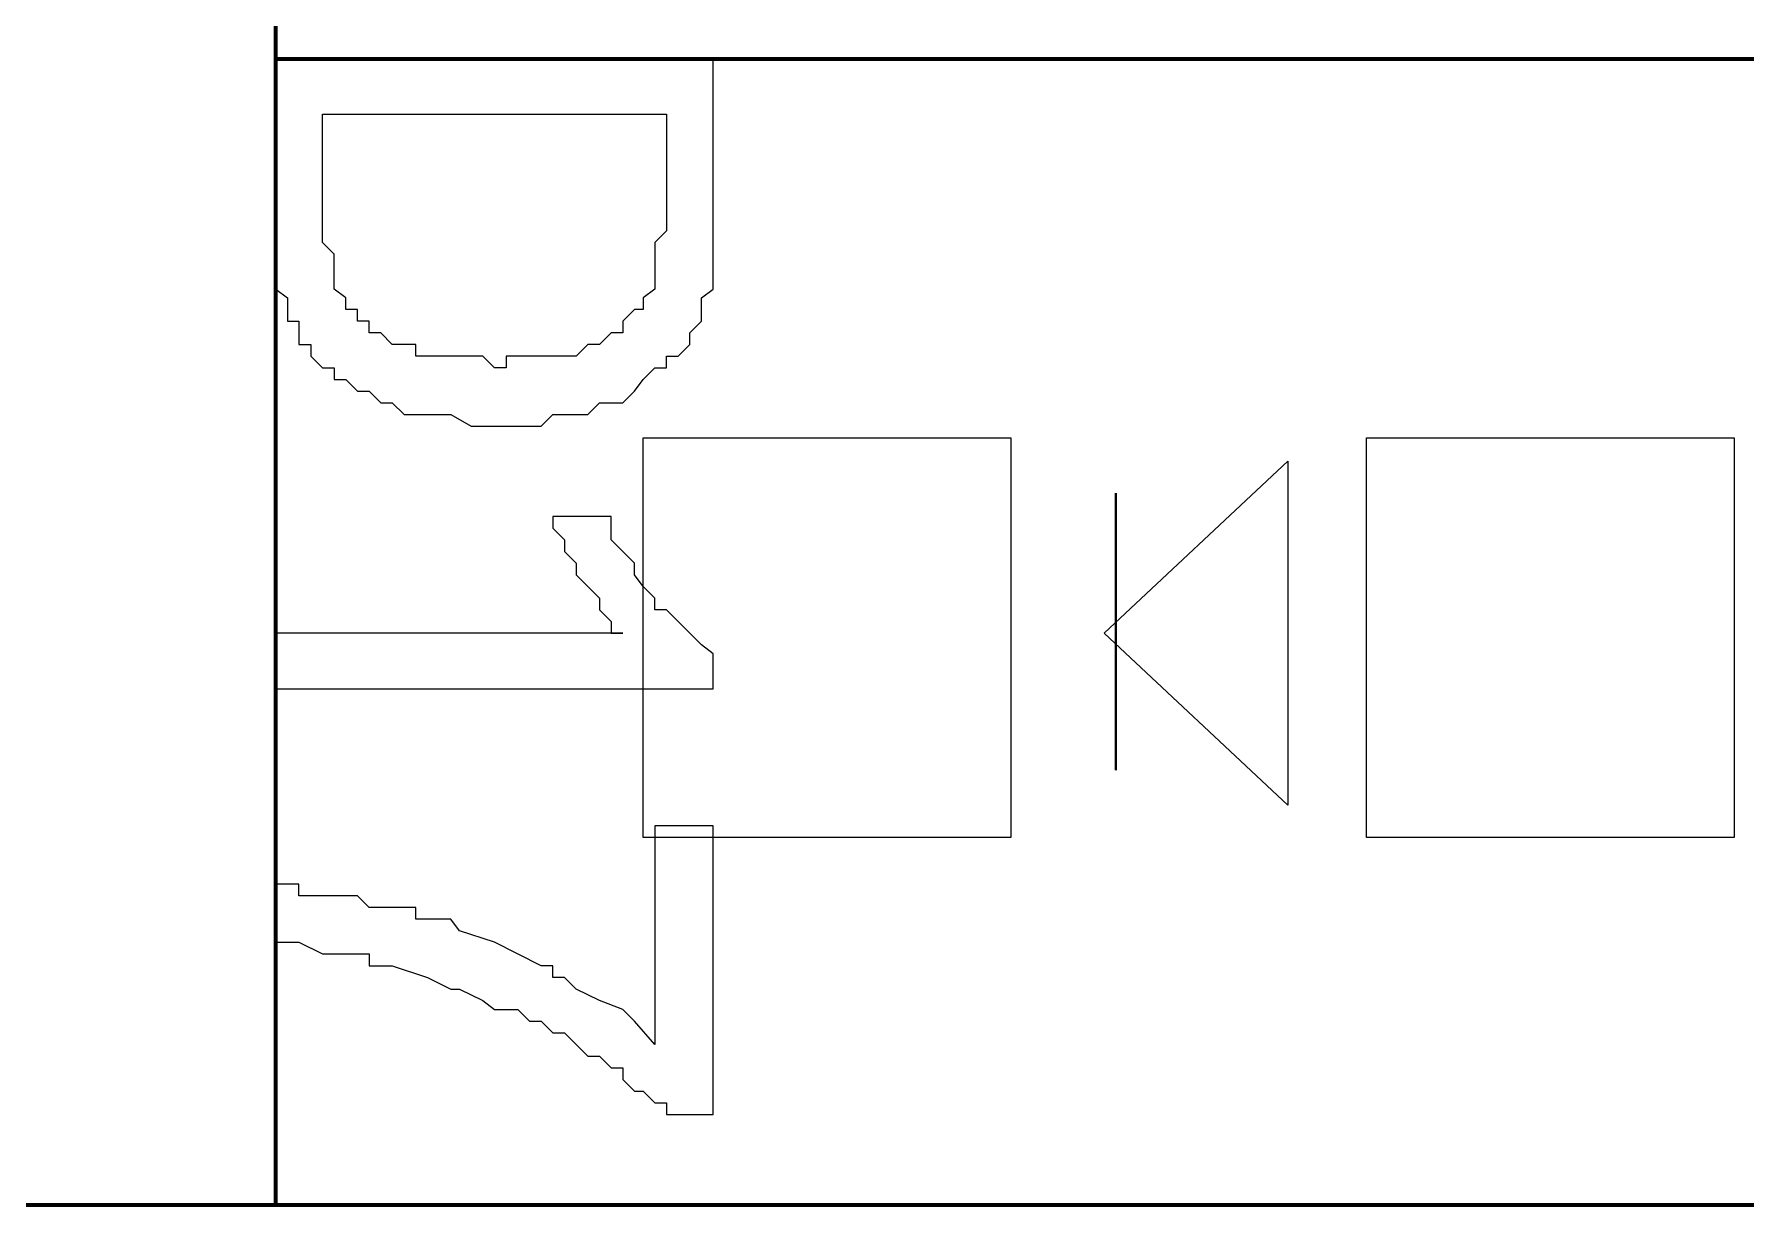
# Model space of a CAD drawing. Header units: millimetres. Extents: x -109 to -14.2, y -107.5 to -24.7.
# Drawn here: x -47.143 to -43.356, y -91.504 to -88.913 of the extents above; entities that cross this region are included whole.
import ezdxf

# ---------------------------------------------------------------- set-up
doc = ezdxf.new("R2010")
doc.units = ezdxf.units.MM
doc.header["$MEASUREMENT"] = 0
doc.layers.add('layer 1', color=7, linetype='Continuous')

msp = doc.modelspace()

# ---------------------------------------------------------------- linework, layer by layer
at = {"layer": 'layer 1', "color": 0, "lineweight": 80}
for points in [[(-46.6086, -91.5042), (-46.6086, -91.5042), (-46.6086, -40.7152), (-46.6086, -40.7152)], [(-46.6086, -88.9679), (-46.6086, -88.9679), (-37.9674, -88.9679), (-37.9674, -88.9679)], [(-49.1449, -91.5042), (-49.1449, -91.5042), (-46.6087, -91.5042), (-46.6087, -91.5042)], [(-46.6086, -91.5042), (-46.6086, -91.5042), (-37.9674, -91.5042), (-37.9674, -91.5042)]]:
    msp.add_open_spline(points, degree=3, dxfattribs=at)
at = {"layer": 'layer 1', "color": 0}
for points, knots in [([(-46.6086, -88.9679), (-46.6086, -88.9679), (-45.6406, -88.9679), (-45.6406, -88.9679), (-45.6406, -88.9679), (-45.6406, -88.9679), (-45.6406, -89.2971), (-45.6406, -89.2971), (-45.6406, -89.2971), (-45.6406, -89.3487), (-45.6406, -89.4003), (-45.6406, -89.452), (-45.6406, -89.452), (-45.6406, -89.452), (-45.6406, -89.4777), (-45.6406, -89.4777), (-45.6406, -89.4777), (-45.6406, -89.4777), (-45.6664, -89.4971), (-45.6664, -89.4971), (-45.6664, -89.4971), (-45.6664, -89.4971), (-45.6664, -89.5488), (-45.6664, -89.5488), (-45.6664, -89.5488), (-45.6664, -89.5488), (-45.6922, -89.5745), (-45.6922, -89.5745), (-45.6922, -89.5745), (-45.6922, -89.5745), (-45.6922, -89.6004), (-45.6922, -89.6004), (-45.6922, -89.6004), (-45.6922, -89.6004), (-45.718, -89.6262), (-45.718, -89.6262), (-45.718, -89.6262), (-45.718, -89.6262), (-45.7438, -89.6262), (-45.7438, -89.6262), (-45.7438, -89.6262), (-45.7438, -89.6262), (-45.7438, -89.652), (-45.7438, -89.652), (-45.7438, -89.652), (-45.7438, -89.652), (-45.7696, -89.652), (-45.7696, -89.652), (-45.7696, -89.652), (-45.7696, -89.652), (-45.7954, -89.6778), (-45.7954, -89.6778), (-45.7954, -89.6778), (-45.7954, -89.6778), (-45.8148, -89.7036), (-45.8148, -89.7036), (-45.8148, -89.7036), (-45.8148, -89.7036), (-45.8406, -89.7294), (-45.8406, -89.7294), (-45.8406, -89.7294), (-45.8406, -89.7294), (-45.8922, -89.7294), (-45.8922, -89.7294), (-45.8922, -89.7294), (-45.8922, -89.7294), (-45.9181, -89.7553), (-45.9181, -89.7553), (-45.9181, -89.7553), (-45.9181, -89.7553), (-45.9955, -89.7553), (-45.9955, -89.7553), (-45.9955, -89.7553), (-45.9955, -89.7553), (-46.0213, -89.7811), (-46.0213, -89.7811), (-46.0213, -89.7811), (-46.0213, -89.7811), (-46.1762, -89.7811), (-46.1762, -89.7811), (-46.1762, -89.7811), (-46.1762, -89.7811), (-46.2214, -89.7553), (-46.2214, -89.7553), (-46.2214, -89.7553), (-46.2214, -89.7553), (-46.3246, -89.7553), (-46.3246, -89.7553), (-46.3246, -89.7553), (-46.3246, -89.7553), (-46.3505, -89.7294), (-46.3505, -89.7294), (-46.3505, -89.7294), (-46.3505, -89.7294), (-46.3763, -89.7294), (-46.3763, -89.7294), (-46.3763, -89.7294), (-46.3763, -89.7294), (-46.4021, -89.7036), (-46.4021, -89.7036), (-46.4021, -89.7036), (-46.4021, -89.7036), (-46.4279, -89.7036), (-46.4279, -89.7036), (-46.4279, -89.7036), (-46.4279, -89.7036), (-46.4537, -89.6778), (-46.4537, -89.6778), (-46.4537, -89.6778), (-46.4537, -89.6778), (-46.4795, -89.6778), (-46.4795, -89.6778), (-46.4795, -89.6778), (-46.4795, -89.6778), (-46.4795, -89.652), (-46.4795, -89.652), (-46.4795, -89.652), (-46.4795, -89.652), (-46.5053, -89.652), (-46.5053, -89.652), (-46.5053, -89.652), (-46.5053, -89.652), (-46.5311, -89.6262), (-46.5311, -89.6262), (-46.5311, -89.6262), (-46.5311, -89.6262), (-46.5311, -89.6004), (-46.5311, -89.6004), (-46.5311, -89.6004), (-46.5311, -89.6004), (-46.557, -89.6004), (-46.557, -89.6004), (-46.557, -89.6004), (-46.557, -89.6004), (-46.557, -89.5488), (-46.557, -89.5488), (-46.557, -89.5488), (-46.557, -89.5488), (-46.5828, -89.5488), (-46.5828, -89.5488), (-46.5828, -89.5488), (-46.5828, -89.5488), (-46.5828, -89.4971), (-46.5828, -89.4971), (-46.5828, -89.4971), (-46.5828, -89.4971), (-46.6086, -89.4777), (-46.6086, -89.4777), (-46.6086, -89.4777), (-46.6086, -89.4777), (-46.6086, -89.3229), (-46.6086, -89.3229), (-46.6086, -89.3229), (-46.6086, -89.3229), (-46.6086, -88.9679), (-46.6086, -88.9679)], [0, 0, 0, 0, 0.025, 0.025, 0.025, 0.025, 0.05, 0.05, 0.05, 0.05, 0.075, 0.075, 0.075, 0.075, 0.1, 0.1, 0.1, 0.1, 0.125, 0.125, 0.125, 0.125, 0.15, 0.15, 0.15, 0.15, 0.175, 0.175, 0.175, 0.175, 0.2, 0.2, 0.2, 0.2, 0.225, 0.225, 0.225, 0.225, 0.25, 0.25, 0.25, 0.25, 0.275, 0.275, 0.275, 0.275, 0.3, 0.3, 0.3, 0.3, 0.325, 0.325, 0.325, 0.325, 0.35, 0.35, 0.35, 0.35, 0.375, 0.375, 0.375, 0.375, 0.4, 0.4, 0.4, 0.4, 0.425, 0.425, 0.425, 0.425, 0.45, 0.45, 0.45, 0.45, 0.475, 0.475, 0.475, 0.475, 0.5, 0.5, 0.5, 0.5, 0.525, 0.525, 0.525, 0.525, 0.55, 0.55, 0.55, 0.55, 0.575, 0.575, 0.575, 0.575, 0.6, 0.6, 0.6, 0.6, 0.625, 0.625, 0.625, 0.625, 0.65, 0.65, 0.65, 0.65, 0.675, 0.675, 0.675, 0.675, 0.7, 0.7, 0.7, 0.7, 0.725, 0.725, 0.725, 0.725, 0.75, 0.75, 0.75, 0.75, 0.775, 0.775, 0.775, 0.775, 0.8, 0.8, 0.8, 0.8, 0.825, 0.825, 0.825, 0.825, 0.85, 0.85, 0.85, 0.85, 0.875, 0.875, 0.875, 0.875, 0.9, 0.9, 0.9, 0.9, 0.925, 0.925, 0.925, 0.925, 0.95, 0.95, 0.95, 0.95, 1, 1, 1, 1]), ([(-46.5053, -89.0905), (-46.5053, -89.0905), (-46.5053, -89.3745), (-46.5053, -89.3745), (-46.5053, -89.3745), (-46.5053, -89.3745), (-46.4795, -89.4003), (-46.4795, -89.4003), (-46.4795, -89.4003), (-46.4795, -89.4003), (-46.4795, -89.4777), (-46.4795, -89.4777), (-46.4795, -89.4777), (-46.4795, -89.4777), (-46.4537, -89.4971), (-46.4537, -89.4971), (-46.4537, -89.4971), (-46.4537, -89.4971), (-46.4537, -89.5229), (-46.4537, -89.5229), (-46.4537, -89.5229), (-46.4537, -89.5229), (-46.4279, -89.5229), (-46.4279, -89.5229), (-46.4279, -89.5229), (-46.4279, -89.5229), (-46.4279, -89.5488), (-46.4279, -89.5488), (-46.4279, -89.5488), (-46.4279, -89.5488), (-46.4021, -89.5488), (-46.4021, -89.5488), (-46.4021, -89.5488), (-46.4021, -89.5488), (-46.4021, -89.5745), (-46.4021, -89.5745), (-46.4021, -89.5745), (-46.4021, -89.5745), (-46.3763, -89.5745), (-46.3763, -89.5745), (-46.3763, -89.5745), (-46.3763, -89.5745), (-46.3505, -89.6004), (-46.3505, -89.6004), (-46.3505, -89.6004), (-46.3505, -89.6004), (-46.2988, -89.6004), (-46.2988, -89.6004), (-46.2988, -89.6004), (-46.2988, -89.6004), (-46.2988, -89.6262), (-46.2988, -89.6262), (-46.2988, -89.6262), (-46.2988, -89.6262), (-46.1504, -89.6262), (-46.1504, -89.6262), (-46.1504, -89.6262), (-46.1504, -89.6262), (-46.1246, -89.652), (-46.1246, -89.652), (-46.1246, -89.652), (-46.1246, -89.652), (-46.0988, -89.652), (-46.0988, -89.652), (-46.0988, -89.652), (-46.0988, -89.652), (-46.0988, -89.6262), (-46.0988, -89.6262), (-46.0988, -89.6262), (-46.0988, -89.6262), (-45.9439, -89.6262), (-45.9439, -89.6262), (-45.9439, -89.6262), (-45.9439, -89.6262), (-45.9181, -89.6004), (-45.9181, -89.6004), (-45.9181, -89.6004), (-45.9181, -89.6004), (-45.8922, -89.6004), (-45.8922, -89.6004), (-45.8922, -89.6004), (-45.8922, -89.6004), (-45.8664, -89.5745), (-45.8664, -89.5745), (-45.8664, -89.5745), (-45.8664, -89.5745), (-45.8406, -89.5745), (-45.8406, -89.5745), (-45.8406, -89.5745), (-45.8406, -89.5745), (-45.8406, -89.5488), (-45.8406, -89.5488), (-45.8406, -89.5488), (-45.8406, -89.5488), (-45.8148, -89.5229), (-45.8148, -89.5229), (-45.8148, -89.5229), (-45.8148, -89.5229), (-45.7954, -89.5229), (-45.7954, -89.5229), (-45.7954, -89.5229), (-45.7954, -89.5229), (-45.7954, -89.4971), (-45.7954, -89.4971), (-45.7954, -89.4971), (-45.7954, -89.4971), (-45.7696, -89.4777), (-45.7696, -89.4777), (-45.7696, -89.4777), (-45.7696, -89.4777), (-45.7696, -89.3745), (-45.7696, -89.3745), (-45.7696, -89.3745), (-45.7696, -89.3745), (-45.7438, -89.3487), (-45.7438, -89.3487), (-45.7438, -89.3487), (-45.7438, -89.3487), (-45.7438, -89.0905), (-45.7438, -89.0905), (-45.7438, -89.0905), (-45.7438, -89.0905), (-46.5053, -89.0905), (-46.5053, -89.0905)], [0, 0, 0, 0, 0.03125, 0.03125, 0.03125, 0.03125, 0.0625, 0.0625, 0.0625, 0.0625, 0.09375, 0.09375, 0.09375, 0.09375, 0.125, 0.125, 0.125, 0.125, 0.15625, 0.15625, 0.15625, 0.15625, 0.1875, 0.1875, 0.1875, 0.1875, 0.21875, 0.21875, 0.21875, 0.21875, 0.25, 0.25, 0.25, 0.25, 0.28125, 0.28125, 0.28125, 0.28125, 0.3125, 0.3125, 0.3125, 0.3125, 0.34375, 0.34375, 0.34375, 0.34375, 0.375, 0.375, 0.375, 0.375, 0.40625, 0.40625, 0.40625, 0.40625, 0.4375, 0.4375, 0.4375, 0.4375, 0.46875, 0.46875, 0.46875, 0.46875, 0.5, 0.5, 0.5, 0.5, 0.53125, 0.53125, 0.53125, 0.53125, 0.5625, 0.5625, 0.5625, 0.5625, 0.59375, 0.59375, 0.59375, 0.59375, 0.625, 0.625, 0.625, 0.625, 0.65625, 0.65625, 0.65625, 0.65625, 0.6875, 0.6875, 0.6875, 0.6875, 0.71875, 0.71875, 0.71875, 0.71875, 0.75, 0.75, 0.75, 0.75, 0.78125, 0.78125, 0.78125, 0.78125, 0.8125, 0.8125, 0.8125, 0.8125, 0.84375, 0.84375, 0.84375, 0.84375, 0.875, 0.875, 0.875, 0.875, 0.90625, 0.90625, 0.90625, 0.90625, 0.9375, 0.9375, 0.9375, 0.9375, 1, 1, 1, 1]), ([(-45.7954, -89.8069), (-45.7954, -89.8069), (-45.7954, -90.691), (-45.7954, -90.691), (-45.7954, -90.691), (-45.7954, -90.691), (-44.9823, -90.691), (-44.9823, -90.691), (-44.9823, -90.691), (-44.9823, -90.691), (-44.9823, -89.8069), (-44.9823, -89.8069), (-44.9823, -89.8069), (-44.9823, -89.8069), (-45.7954, -89.8069), (-45.7954, -89.8069)], [0, 0, 0, 0, 0.2, 0.2, 0.2, 0.2, 0.4, 0.4, 0.4, 0.4, 0.6, 0.6, 0.6, 0.6, 1, 1, 1, 1]), ([(-44.195, -89.8069), (-44.195, -89.8069), (-44.195, -90.691), (-44.195, -90.691), (-44.195, -90.691), (-44.195, -90.691), (-43.3818, -90.691), (-43.3818, -90.691), (-43.3818, -90.691), (-43.3818, -90.691), (-43.3818, -89.8069), (-43.3818, -89.8069), (-43.3818, -89.8069), (-43.3818, -89.8069), (-44.195, -89.8069), (-44.195, -89.8069)], [0, 0, 0, 0, 0.2, 0.2, 0.2, 0.2, 0.4, 0.4, 0.4, 0.4, 0.6, 0.6, 0.6, 0.6, 1, 1, 1, 1]), ([(-44.3692, -89.8585), (-44.3692, -89.8585), (-44.7758, -90.2393), (-44.7758, -90.2393), (-44.7758, -90.2393), (-44.7758, -90.2393), (-44.3692, -90.62), (-44.3692, -90.62), (-44.3692, -90.62), (-44.3692, -90.62), (-44.3692, -89.8585), (-44.3692, -89.8585)], [0, 0, 0, 0, 0.25, 0.25, 0.25, 0.25, 0.5, 0.5, 0.5, 0.5, 1, 1, 1, 1]), ([(-46.6086, -90.3619), (-46.6086, -90.3619), (-46.6086, -90.2393), (-46.6086, -90.2393), (-46.6086, -90.2393), (-46.6086, -90.2393), (-45.8406, -90.2393), (-45.8406, -90.2393), (-45.8406, -90.2393), (-45.8406, -90.2393), (-45.8664, -90.2393), (-45.8664, -90.2393), (-45.8664, -90.2393), (-45.8664, -90.2393), (-45.8664, -90.2134), (-45.8664, -90.2134), (-45.8664, -90.2134), (-45.8664, -90.2134), (-45.8922, -90.1876), (-45.8922, -90.1876), (-45.8922, -90.1876), (-45.8922, -90.1876), (-45.8922, -90.1618), (-45.8922, -90.1618), (-45.8922, -90.1618), (-45.8922, -90.1618), (-45.9439, -90.1102), (-45.9439, -90.1102), (-45.9439, -90.1102), (-45.9439, -90.1102), (-45.9439, -90.0844), (-45.9439, -90.0844), (-45.9439, -90.0844), (-45.9439, -90.0844), (-45.9697, -90.0586), (-45.9697, -90.0586), (-45.9697, -90.0586), (-45.9697, -90.0586), (-45.9697, -90.0328), (-45.9697, -90.0328), (-45.9697, -90.0328), (-45.9697, -90.0328), (-45.9955, -90.0069), (-45.9955, -90.0069), (-45.9955, -90.0069), (-45.9955, -90.0069), (-45.9955, -89.9811), (-45.9955, -89.9811), (-45.9955, -89.9811), (-45.9955, -89.9811), (-45.8664, -89.9811), (-45.8664, -89.9811), (-45.8664, -89.9811), (-45.8664, -89.9811), (-45.8664, -90.0328), (-45.8664, -90.0328), (-45.8664, -90.0328), (-45.8664, -90.0328), (-45.8148, -90.0844), (-45.8148, -90.0844), (-45.8148, -90.0844), (-45.8148, -90.0844), (-45.8148, -90.1102), (-45.8148, -90.1102), (-45.8148, -90.1102), (-45.8148, -90.1102), (-45.7954, -90.136), (-45.7954, -90.136), (-45.7954, -90.136), (-45.7954, -90.136), (-45.7696, -90.1618), (-45.7696, -90.1618), (-45.7696, -90.1618), (-45.7696, -90.1618), (-45.7696, -90.1876), (-45.7696, -90.1876), (-45.7696, -90.1876), (-45.7696, -90.1876), (-45.7438, -90.1876), (-45.7438, -90.1876), (-45.7438, -90.1876), (-45.7438, -90.1876), (-45.6664, -90.2651), (-45.6664, -90.2651), (-45.6664, -90.2651), (-45.6664, -90.2651), (-45.6406, -90.2845), (-45.6406, -90.2845), (-45.6406, -90.2845), (-45.6406, -90.2845), (-45.6406, -90.3619), (-45.6406, -90.3619), (-45.6406, -90.3619), (-45.6406, -90.3619), (-46.6086, -90.3619), (-46.6086, -90.3619)], [0, 0, 0, 0, 0.04, 0.04, 0.04, 0.04, 0.08, 0.08, 0.08, 0.08, 0.12, 0.12, 0.12, 0.12, 0.16, 0.16, 0.16, 0.16, 0.2, 0.2, 0.2, 0.2, 0.24, 0.24, 0.24, 0.24, 0.28, 0.28, 0.28, 0.28, 0.32, 0.32, 0.32, 0.32, 0.36, 0.36, 0.36, 0.36, 0.4, 0.4, 0.4, 0.4, 0.44, 0.44, 0.44, 0.44, 0.48, 0.48, 0.48, 0.48, 0.52, 0.52, 0.52, 0.52, 0.56, 0.56, 0.56, 0.56, 0.6, 0.6, 0.6, 0.6, 0.64, 0.64, 0.64, 0.64, 0.68, 0.68, 0.68, 0.68, 0.72, 0.72, 0.72, 0.72, 0.76, 0.76, 0.76, 0.76, 0.8, 0.8, 0.8, 0.8, 0.84, 0.84, 0.84, 0.84, 0.88, 0.88, 0.88, 0.88, 0.92, 0.92, 0.92, 0.92, 1, 1, 1, 1]), ([(-45.7696, -90.6652), (-45.7696, -90.6652), (-45.6406, -90.6652), (-45.6406, -90.6652), (-45.6406, -90.6652), (-45.6406, -90.6652), (-45.6406, -91.3041), (-45.6406, -91.3041), (-45.6406, -91.3041), (-45.6406, -91.3041), (-45.7438, -91.3041), (-45.7438, -91.3041), (-45.7438, -91.3041), (-45.7438, -91.3041), (-45.7438, -91.2783), (-45.7438, -91.2783), (-45.7438, -91.2783), (-45.7438, -91.2783), (-45.7696, -91.2783), (-45.7696, -91.2783), (-45.7696, -91.2783), (-45.7696, -91.2783), (-45.7954, -91.2525), (-45.7954, -91.2525), (-45.7954, -91.2525), (-45.7954, -91.2525), (-45.8148, -91.2525), (-45.8148, -91.2525), (-45.8148, -91.2525), (-45.8148, -91.2525), (-45.8406, -91.2266), (-45.8406, -91.2266), (-45.8406, -91.2266), (-45.8406, -91.2266), (-45.8406, -91.2008), (-45.8406, -91.2008), (-45.8406, -91.2008), (-45.8406, -91.2008), (-45.8664, -91.2008), (-45.8664, -91.2008), (-45.8664, -91.2008), (-45.8664, -91.2008), (-45.8922, -91.175), (-45.8922, -91.175), (-45.8922, -91.175), (-45.8922, -91.175), (-45.9181, -91.175), (-45.9181, -91.175), (-45.9181, -91.175), (-45.9181, -91.175), (-45.9697, -91.1234), (-45.9697, -91.1234), (-45.9697, -91.1234), (-45.9697, -91.1234), (-45.9955, -91.1234), (-45.9955, -91.1234), (-45.9955, -91.1234), (-45.9955, -91.1234), (-46.0213, -91.0976), (-46.0213, -91.0976), (-46.0213, -91.0976), (-46.0213, -91.0976), (-46.0471, -91.0976), (-46.0471, -91.0976), (-46.0471, -91.0976), (-46.0471, -91.0976), (-46.0729, -91.0718), (-46.0729, -91.0718), (-46.0729, -91.0718), (-46.0729, -91.0718), (-46.1246, -91.0718), (-46.1246, -91.0718), (-46.1246, -91.0718), (-46.1246, -91.0718), (-46.1504, -91.0524), (-46.1504, -91.0524), (-46.1504, -91.0524), (-46.1504, -91.0524), (-46.202, -91.0266), (-46.202, -91.0266), (-46.202, -91.0266), (-46.202, -91.0266), (-46.2214, -91.0266), (-46.2214, -91.0266), (-46.2214, -91.0266), (-46.2214, -91.0266), (-46.273, -91.0008), (-46.273, -91.0008), (-46.273, -91.0008), (-46.273, -91.0008), (-46.3505, -90.975), (-46.3505, -90.975), (-46.3505, -90.975), (-46.3505, -90.975), (-46.4021, -90.975), (-46.4021, -90.975), (-46.4021, -90.975), (-46.4021, -90.975), (-46.4021, -90.9491), (-46.4021, -90.9491), (-46.4021, -90.9491), (-46.4021, -90.9491), (-46.5053, -90.9491), (-46.5053, -90.9491), (-46.5053, -90.9491), (-46.5053, -90.9491), (-46.557, -90.9233), (-46.557, -90.9233), (-46.557, -90.9233), (-46.557, -90.9233), (-46.6086, -90.9233), (-46.6086, -90.9233), (-46.6086, -90.9233), (-46.6086, -90.9233), (-46.6086, -90.7943), (-46.6086, -90.7943), (-46.6086, -90.7943), (-46.6086, -90.7943), (-46.557, -90.7943), (-46.557, -90.7943), (-46.557, -90.7943), (-46.557, -90.7943), (-46.557, -90.8201), (-46.557, -90.8201), (-46.557, -90.8201), (-46.557, -90.8201), (-46.4279, -90.8201), (-46.4279, -90.8201), (-46.4279, -90.8201), (-46.4279, -90.8201), (-46.4021, -90.8459), (-46.4021, -90.8459), (-46.4021, -90.8459), (-46.4021, -90.8459), (-46.2988, -90.8459), (-46.2988, -90.8459), (-46.2988, -90.8459), (-46.2988, -90.8459), (-46.2988, -90.8717), (-46.2988, -90.8717), (-46.2988, -90.8717), (-46.2988, -90.8717), (-46.2214, -90.8717), (-46.2214, -90.8717), (-46.2214, -90.8717), (-46.2214, -90.8717), (-46.202, -90.8975), (-46.202, -90.8975), (-46.202, -90.8975), (-46.202, -90.8975), (-46.1246, -90.9233), (-46.1246, -90.9233), (-46.1246, -90.9233), (-46.1246, -90.9233), (-46.0213, -90.975), (-46.0213, -90.975), (-46.0213, -90.975), (-46.0213, -90.975), (-45.9955, -90.975), (-45.9955, -90.975), (-45.9955, -90.975), (-45.9955, -90.975), (-45.9955, -91.0008), (-45.9955, -91.0008), (-45.9955, -91.0008), (-45.9955, -91.0008), (-45.9697, -91.0008), (-45.9697, -91.0008), (-45.9697, -91.0008), (-45.9697, -91.0008), (-45.9439, -91.0266), (-45.9439, -91.0266), (-45.9439, -91.0266), (-45.9439, -91.0266), (-45.8922, -91.0524), (-45.8922, -91.0524), (-45.8922, -91.0524), (-45.8922, -91.0524), (-45.8406, -91.0718), (-45.8406, -91.0718), (-45.8406, -91.0718), (-45.8406, -91.0718), (-45.8148, -91.0976), (-45.8148, -91.0976), (-45.8148, -91.0976), (-45.8148, -91.0976), (-45.7696, -91.1492), (-45.7696, -91.1492), (-45.7696, -91.1492), (-45.7696, -91.1492), (-45.7696, -90.6652), (-45.7696, -90.6652)], [0, 0, 0, 0, 0.020408, 0.020408, 0.020408, 0.020408, 0.040816, 0.040816, 0.040816, 0.040816, 0.061224, 0.061224, 0.061224, 0.061224, 0.081633, 0.081633, 0.081633, 0.081633, 0.102041, 0.102041, 0.102041, 0.102041, 0.122449, 0.122449, 0.122449, 0.122449, 0.142857, 0.142857, 0.142857, 0.142857, 0.163265, 0.163265, 0.163265, 0.163265, 0.183673, 0.183673, 0.183673, 0.183673, 0.204082, 0.204082, 0.204082, 0.204082, 0.22449, 0.22449, 0.22449, 0.22449, 0.244898, 0.244898, 0.244898, 0.244898, 0.265306, 0.265306, 0.265306, 0.265306, 0.285714, 0.285714, 0.285714, 0.285714, 0.306122, 0.306122, 0.306122, 0.306122, 0.326531, 0.326531, 0.326531, 0.326531, 0.346939, 0.346939, 0.346939, 0.346939, 0.367347, 0.367347, 0.367347, 0.367347, 0.387755, 0.387755, 0.387755, 0.387755, 0.408163, 0.408163, 0.408163, 0.408163, 0.428571, 0.428571, 0.428571, 0.428571, 0.44898, 0.44898, 0.44898, 0.44898, 0.469388, 0.469388, 0.469388, 0.469388, 0.489796, 0.489796, 0.489796, 0.489796, 0.510204, 0.510204, 0.510204, 0.510204, 0.530612, 0.530612, 0.530612, 0.530612, 0.55102, 0.55102, 0.55102, 0.55102, 0.571429, 0.571429, 0.571429, 0.571429, 0.591837, 0.591837, 0.591837, 0.591837, 0.612245, 0.612245, 0.612245, 0.612245, 0.632653, 0.632653, 0.632653, 0.632653, 0.653061, 0.653061, 0.653061, 0.653061, 0.673469, 0.673469, 0.673469, 0.673469, 0.693878, 0.693878, 0.693878, 0.693878, 0.714286, 0.714286, 0.714286, 0.714286, 0.734694, 0.734694, 0.734694, 0.734694, 0.755102, 0.755102, 0.755102, 0.755102, 0.77551, 0.77551, 0.77551, 0.77551, 0.795918, 0.795918, 0.795918, 0.795918, 0.816327, 0.816327, 0.816327, 0.816327, 0.836735, 0.836735, 0.836735, 0.836735, 0.857143, 0.857143, 0.857143, 0.857143, 0.877551, 0.877551, 0.877551, 0.877551, 0.897959, 0.897959, 0.897959, 0.897959, 0.918367, 0.918367, 0.918367, 0.918367, 0.938776, 0.938776, 0.938776, 0.938776, 0.959184, 0.959184, 0.959184, 0.959184, 1, 1, 1, 1])]:
    msp.add_open_spline(points, degree=3, knots=knots, dxfattribs=at)
at = {"layer": 'layer 1', "color": 0, "lineweight": 40}
msp.add_open_spline([(-44.75, -90.5426), (-44.75, -90.5426), (-44.75, -89.9295), (-44.75, -89.9295)], degree=3, dxfattribs=at)

doc.saveas('drawing.dxf')
